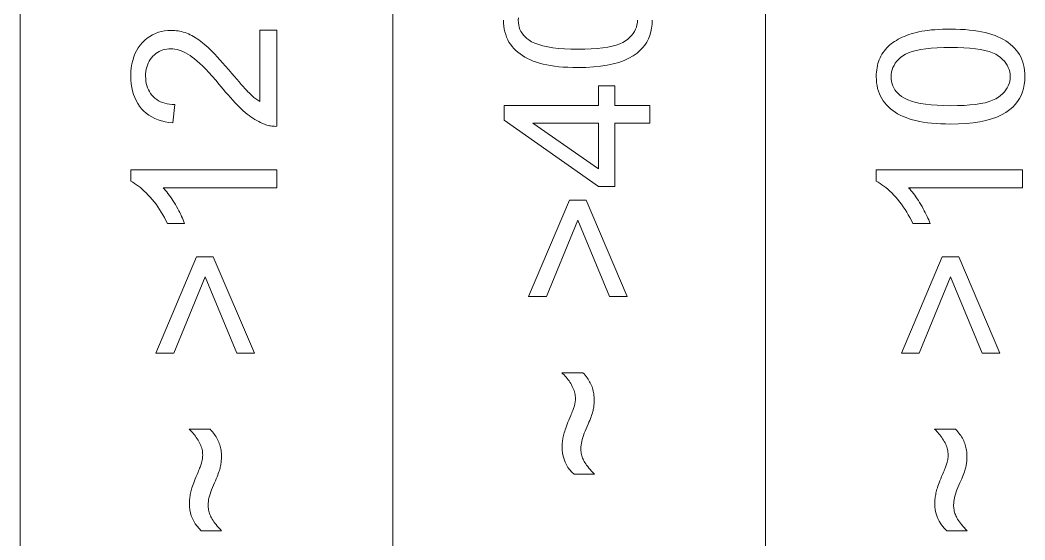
# Model space of a CAD drawing. Extents: x 23 to 417, y 3 to 294.
# Drawn here: x 189.79 to 196.69, y 15.35 to 18.92 of the extents above; entities that cross this region are included whole.
import ezdxf

# ---------------------------------------------------------------- set-up
doc = ezdxf.new("R2010")
doc.units = 0

msp = doc.modelspace()

# ---------------------------------------------------------------- linework, layer by layer
at = {"color": 7, "lineweight": 13}
for p, q in [((189.7862, 10.2218), (189.7862, 50.2218)), ((192.3469, 10.2218), (192.3469, 50.2218)), ((194.9076, 10.2218), (194.9076, 50.2218))]:
    msp.add_line(p, q, dxfattribs=at)
for points in [[(194.1286, 18.923), (194.1276, 18.8947), (194.1245, 18.8676), (194.1193, 18.8418), (194.112, 18.8172), (194.1027, 18.7939), (194.0913, 18.7718), (194.0778, 18.751), (194.0623, 18.7313), (194.0447, 18.713), (194.025, 18.6959), (193.9984, 18.6771), (193.9688, 18.6602), (193.9359, 18.6454), (193.9, 18.6325), (193.8609, 18.6217), (193.8187, 18.6128), (193.7733, 18.6058), (193.7248, 18.6009), (193.6732, 18.5979), (193.6184, 18.5969), (193.5836, 18.5973), (193.5502, 18.5984), (193.5182, 18.6002), (193.4876, 18.6028), (193.4584, 18.6061), (193.4305, 18.6101), (193.404, 18.6148), (193.379, 18.6203), (193.3553, 18.6265), (193.3329, 18.6334), (193.3118, 18.6411), (193.2917, 18.6495), (193.2725, 18.6585), (193.2544, 18.6683), (193.2372, 18.6788), (193.221, 18.69), (193.2058, 18.7019), (193.1916, 18.7145), (193.1784, 18.7279), (193.1662, 18.7419), (193.155, 18.7567), (193.145, 18.7722), (193.1362, 18.7884), (193.1286, 18.8054), (193.1222, 18.8232), (193.1169, 18.8416), (193.1128, 18.8609), (193.1098, 18.8808), (193.1081, 18.9015), (193.1075, 18.923)], [(193.2099, 18.9385), (193.2091, 18.9216), (193.2099, 18.9051), (193.212, 18.8892), (193.2156, 18.874), (193.2206, 18.8594), (193.227, 18.8456), (193.2349, 18.8324), (193.2442, 18.8199), (193.255, 18.8081), (193.2672, 18.797), (193.2808, 18.7866), (193.3006, 18.7745), (193.3235, 18.7637), (193.3495, 18.7542), (193.3786, 18.746), (193.4109, 18.739), (193.4462, 18.7333), (193.4846, 18.7288), (193.5261, 18.7257), (193.5707, 18.7238), (193.6184, 18.7231), (193.666, 18.7237), (193.7103, 18.7254), (193.7513, 18.7283), (193.789, 18.7324), (193.8235, 18.7375), (193.8546, 18.7439), (193.8824, 18.7514), (193.907, 18.76), (193.9282, 18.7698), (193.9462, 18.7808), (193.9617, 18.7926), (193.9755, 18.8049), (193.9877, 18.8178), (193.9983, 18.8312), (194.0073, 18.8452), (194.0146, 18.8596), (194.0204, 18.8747), (194.0244, 18.8902), (194.0269, 18.9064), (194.0277, 18.923)]]:
    msp.add_lwpolyline(points, dxfattribs=at)
for points in [[(191.4329, 18.8538), (191.5509, 18.8538), (191.5509, 18.1928), (191.5421, 18.1927), (191.5333, 18.1929), (191.5246, 18.1935), (191.516, 18.1944), (191.5074, 18.1957), (191.4989, 18.1973), (191.4905, 18.1992), (191.4821, 18.2015), (191.4738, 18.2041), (191.4656, 18.2071), (191.4521, 18.2125), (191.4387, 18.2184), (191.4253, 18.225), (191.4119, 18.2322), (191.3986, 18.2399), (191.3853, 18.2483), (191.3721, 18.2573), (191.3589, 18.2669), (191.3457, 18.2771), (191.3326, 18.2879), (191.3193, 18.2996), (191.3056, 18.3122), (191.2915, 18.3257), (191.2769, 18.3403), (191.262, 18.3559), (191.2467, 18.3725), (191.2309, 18.39), (191.2147, 18.4085), (191.1982, 18.4281), (191.1812, 18.4486), (191.155, 18.4801), (191.1299, 18.5096), (191.106, 18.5369), (191.0831, 18.5621), (191.0614, 18.5852), (191.0408, 18.6062), (191.0212, 18.625), (191.0028, 18.6418), (190.9855, 18.6564), (190.9694, 18.6689), (190.9538, 18.6798), (190.9385, 18.6895), (190.9233, 18.6981), (190.9082, 18.7056), (190.8934, 18.7119), (190.8787, 18.717), (190.8642, 18.7211), (190.8499, 18.7239), (190.8357, 18.7256), (190.8217, 18.7262), (190.8073, 18.7257), (190.7934, 18.7241), (190.78, 18.7215), (190.767, 18.7179), (190.7544, 18.7132), (190.7423, 18.7074), (190.7307, 18.7006), (190.7195, 18.6928), (190.7088, 18.6839), (190.6986, 18.674), (190.689, 18.6633), (190.6805, 18.6519), (190.673, 18.6399), (190.6665, 18.6272), (190.661, 18.6139), (190.6564, 18.6), (190.6529, 18.5854), (190.6504, 18.5702), (190.6489, 18.5544), (190.6484, 18.5379), (190.649, 18.5206), (190.6506, 18.5039), (190.6532, 18.4879), (190.657, 18.4727), (190.6617, 18.4581), (190.6676, 18.4443), (190.6745, 18.4312), (190.6825, 18.4188), (190.6915, 18.4071), (190.7016, 18.3961), (190.7127, 18.3859), (190.7246, 18.3769), (190.7372, 18.3689), (190.7507, 18.3619), (190.7651, 18.356), (190.7802, 18.3511), (190.7962, 18.3473), (190.813, 18.3445), (190.8306, 18.3428), (190.849, 18.3422), (190.836, 18.216), (190.8085, 18.2193), (190.7822, 18.224), (190.7573, 18.2302), (190.7338, 18.2378), (190.7116, 18.2468), (190.6908, 18.2573), (190.6713, 18.2692), (190.6531, 18.2826), (190.6363, 18.2973), (190.6208, 18.3135), (190.6068, 18.331), (190.5942, 18.3497), (190.5831, 18.3695), (190.5734, 18.3905), (190.5653, 18.4126), (190.5586, 18.4359), (190.5535, 18.4603), (190.5498, 18.486), (190.5475, 18.5127), (190.5468, 18.5407), (190.5476, 18.5689), (190.55, 18.5958), (190.554, 18.6216), (190.5596, 18.6462), (190.5667, 18.6696), (190.5755, 18.6918), (190.5859, 18.7128), (190.5979, 18.7325), (190.6114, 18.7511), (190.6266, 18.7685), (190.6429, 18.7844), (190.66, 18.7987), (190.6779, 18.8113), (190.6966, 18.8222), (190.716, 18.8314), (190.7361, 18.839), (190.757, 18.8448), (190.7787, 18.849), (190.8012, 18.8516), (190.8244, 18.8524), (190.8364, 18.8522), (190.8483, 18.8514), (190.8603, 18.8502), (190.8721, 18.8485), (190.8839, 18.8463), (190.8957, 18.8436), (190.9075, 18.8404), (190.9192, 18.8367), (190.9308, 18.8325), (190.9424, 18.8278), (190.9541, 18.8226), (190.9659, 18.8167), (190.9778, 18.8102), (190.9898, 18.803), (191.0019, 18.7952), (191.0142, 18.7867), (191.0266, 18.7776), (191.0391, 18.7678), (191.0518, 18.7574), (191.0645, 18.7463), (191.0778, 18.7342), (191.0921, 18.7205), (191.1073, 18.7054), (191.1235, 18.6887), (191.1406, 18.6705), (191.1587, 18.6508), (191.1777, 18.6297), (191.1977, 18.607), (191.2186, 18.5828), (191.2405, 18.557), (191.2585, 18.5357), (191.2752, 18.516), (191.2908, 18.4979), (191.3052, 18.4813), (191.3184, 18.4663), (191.3304, 18.4529), (191.3412, 18.4411), (191.3508, 18.4309), (191.3592, 18.4222), (191.3664, 18.4152), (191.373, 18.409), (191.3796, 18.403), (191.3862, 18.3973), (191.3929, 18.3918), (191.3995, 18.3865), (191.4062, 18.3814), (191.4129, 18.3766), (191.4195, 18.3719), (191.4262, 18.3675), (191.4329, 18.3633)], [(196.1791, 18.2085), (196.1443, 18.2088), (196.1109, 18.2099), (196.0789, 18.2118), (196.0483, 18.2143), (196.0191, 18.2176), (195.9912, 18.2216), (195.9648, 18.2264), (195.9397, 18.2318), (195.916, 18.238), (195.8936, 18.245), (195.8725, 18.2526), (195.8524, 18.261), (195.8332, 18.2701), (195.8151, 18.2798), (195.7979, 18.2903), (195.7817, 18.3015), (195.7665, 18.3134), (195.7523, 18.3261), (195.7391, 18.3394), (195.7269, 18.3534), (195.7157, 18.3682), (195.7057, 18.3837), (195.697, 18.3999), (195.6893, 18.4169), (195.6829, 18.4347), (195.6776, 18.4532), (195.6735, 18.4724), (195.6706, 18.4924), (195.6688, 18.5131), (195.6682, 18.5345), (195.6685, 18.5504), (195.6695, 18.5659), (195.6711, 18.581), (195.6734, 18.5958), (195.6763, 18.6101), (195.6799, 18.624), (195.6841, 18.6375), (195.6889, 18.6507), (195.6945, 18.6634), (195.7006, 18.6757), (195.7074, 18.6877), (195.7147, 18.6992), (195.7226, 18.7103), (195.7311, 18.7209), (195.7402, 18.7312), (195.7498, 18.741), (195.76, 18.7504), (195.7708, 18.7593), (195.7821, 18.7679), (195.7941, 18.776), (195.8065, 18.7837), (195.8195, 18.7911), (195.8331, 18.7982), (195.8472, 18.8049), (195.8618, 18.8113), (195.8769, 18.8173), (195.8926, 18.823), (195.9088, 18.8284), (195.9255, 18.8334), (195.9428, 18.8381), (195.9609, 18.8424), (195.9803, 18.8462), (196.0009, 18.8496), (196.0227, 18.8525), (196.0457, 18.855), (196.0699, 18.857), (196.0954, 18.8586), (196.1221, 18.8597), (196.15, 18.8604), (196.1791, 18.8606), (196.2136, 18.8602), (196.2468, 18.8591), (196.2786, 18.8573), (196.3091, 18.8548), (196.3382, 18.8515), (196.3659, 18.8476), (196.3923, 18.8429), (196.4173, 18.8374), (196.4409, 18.8313), (196.4632, 18.8244), (196.4844, 18.8168), (196.5045, 18.8085), (196.5237, 18.7995), (196.5419, 18.7898), (196.5591, 18.7793), (196.5753, 18.7682), (196.5905, 18.7563), (196.6048, 18.7437), (196.6181, 18.7304), (196.6304, 18.7163), (196.6416, 18.7015), (196.6516, 18.686), (196.6604, 18.6697), (196.6681, 18.6527), (196.6746, 18.6349), (196.6799, 18.6163), (196.6841, 18.597), (196.687, 18.5769), (196.6888, 18.5561), (196.6894, 18.5345), (196.6883, 18.5062), (196.6852, 18.4792), (196.68, 18.4533), (196.6728, 18.4288), (196.6634, 18.4054), (196.652, 18.3833), (196.6385, 18.3625), (196.623, 18.3429), (196.6054, 18.3245), (196.5857, 18.3074), (196.5591, 18.2886), (196.5295, 18.2718), (196.4967, 18.2569), (196.4607, 18.2441), (196.4216, 18.2332), (196.3794, 18.2243), (196.334, 18.2174), (196.2855, 18.2124), (196.2339, 18.2095)], [(196.1791, 18.3347), (196.2267, 18.3352), (196.271, 18.337), (196.312, 18.3399), (196.3498, 18.3439), (196.3842, 18.3491), (196.4153, 18.3554), (196.4431, 18.3629), (196.4677, 18.3716), (196.4889, 18.3814), (196.5069, 18.3923), (196.5224, 18.4041), (196.5362, 18.4164), (196.5485, 18.4293), (196.5591, 18.4427), (196.568, 18.4567), (196.5754, 18.4712), (196.5811, 18.4862), (196.5851, 18.5018), (196.5876, 18.5179), (196.5884, 18.5345), (196.5876, 18.5512), (196.5851, 18.5673), (196.581, 18.5829), (196.5753, 18.5979), (196.5679, 18.6124), (196.5589, 18.6263), (196.5483, 18.6397), (196.536, 18.6526), (196.5221, 18.665), (196.5065, 18.6768), (196.4885, 18.6877), (196.4673, 18.6975), (196.4427, 18.7061), (196.4149, 18.7136), (196.3838, 18.72), (196.3494, 18.7252), (196.3117, 18.7292), (196.2708, 18.7321), (196.2266, 18.7338), (196.1791, 18.7344), (196.1314, 18.7338), (196.087, 18.7321), (196.0459, 18.7292), (196.0081, 18.7252), (195.9736, 18.72), (195.9425, 18.7136), (195.9146, 18.7061), (195.8901, 18.6975), (195.8689, 18.6877), (195.851, 18.6768), (195.8356, 18.6649), (195.8218, 18.6526), (195.8096, 18.6396), (195.7991, 18.6261), (195.7901, 18.612), (195.7828, 18.5974), (195.7771, 18.5822), (195.7731, 18.5664), (195.7707, 18.5501), (195.7699, 18.5332), (195.7706, 18.5166), (195.7727, 18.5007), (195.7763, 18.4855), (195.7813, 18.471), (195.7878, 18.4571), (195.7956, 18.4439), (195.8049, 18.4315), (195.8157, 18.4197), (195.8279, 18.4085), (195.8415, 18.3981), (195.8613, 18.386), (195.8842, 18.3753), (195.9102, 18.3657), (195.9394, 18.3575), (195.9716, 18.3505), (196.0069, 18.3448), (196.0453, 18.3404), (196.0868, 18.3372), (196.1314, 18.3353)], [(194.1116, 18.2136), (193.8722, 18.2136), (193.8722, 17.7798), (193.7596, 17.7798), (193.1116, 18.2361), (193.1116, 18.3364), (193.7596, 18.3364), (193.7596, 18.4714), (193.8722, 18.4714), (193.8722, 18.3364), (194.1116, 18.3364)], [(193.7596, 18.2136), (193.3087, 18.2136), (193.7596, 17.9005)], [(191.5509, 17.894), (191.5509, 17.7712), (190.7685, 17.7712), (190.7769, 17.7621), (190.7854, 17.7524), (190.7939, 17.7421), (190.8023, 17.7313), (190.8108, 17.72), (190.8192, 17.7081), (190.8277, 17.6956), (190.8362, 17.6826), (190.8446, 17.669), (190.8531, 17.6549), (190.8613, 17.6407), (190.8691, 17.6267), (190.8765, 17.6131), (190.8835, 17.5997), (190.8901, 17.5866), (190.8962, 17.5738), (190.9019, 17.5614), (190.9072, 17.5492), (190.9121, 17.5373), (190.9165, 17.5257), (190.7978, 17.5257), (190.7879, 17.546), (190.7776, 17.5658), (190.7669, 17.5851), (190.7558, 17.6039), (190.7443, 17.6222), (190.7323, 17.6399), (190.72, 17.6572), (190.7072, 17.6739), (190.6941, 17.6901), (190.6805, 17.7057), (190.6667, 17.7207), (190.6531, 17.7348), (190.6395, 17.7479), (190.626, 17.7602), (190.6126, 17.7716), (190.5993, 17.782), (190.586, 17.7916), (190.5729, 17.8003), (190.5598, 17.808), (190.5468, 17.8149), (190.5468, 17.894)], [(196.6723, 17.894), (196.6723, 17.7712), (195.8899, 17.7712), (195.8984, 17.7621), (195.9068, 17.7524), (195.9153, 17.7421), (195.9237, 17.7313), (195.9322, 17.72), (195.9407, 17.7081), (195.9491, 17.6956), (195.9576, 17.6826), (195.966, 17.669), (195.9745, 17.6549), (195.9827, 17.6407), (195.9906, 17.6267), (195.998, 17.6131), (196.0049, 17.5997), (196.0115, 17.5866), (196.0176, 17.5738), (196.0233, 17.5614), (196.0286, 17.5492), (196.0335, 17.5373), (196.0379, 17.5257), (195.9192, 17.5257), (195.9093, 17.546), (195.899, 17.5658), (195.8883, 17.5851), (195.8772, 17.6039), (195.8657, 17.6222), (195.8537, 17.6399), (195.8414, 17.6572), (195.8286, 17.6739), (195.8155, 17.6901), (195.8019, 17.7057), (195.7882, 17.7207), (195.7745, 17.7348), (195.7609, 17.7479), (195.7475, 17.7602), (195.734, 17.7716), (195.7207, 17.782), (195.7075, 17.7916), (195.6943, 17.8003), (195.6812, 17.808), (195.6682, 17.8149), (195.6682, 17.894)], [(193.6743, 17.6849), (193.9574, 17.0226), (193.8353, 17.0226), (193.6177, 17.5471), (193.4022, 17.0226), (193.2801, 17.0226), (193.5597, 17.6849)], [(191.1136, 17.2965), (191.3967, 16.6341), (191.2746, 16.6341), (191.057, 17.1587), (190.8415, 16.6341), (190.7194, 16.6341), (190.999, 17.2965)], [(196.2351, 17.2965), (196.5181, 16.6341), (196.396, 16.6341), (196.1784, 17.1587), (195.9629, 16.6341), (195.8408, 16.6341), (196.1205, 17.2965)], [(193.7316, 15.8016), (193.5918, 15.8016), (193.5762, 15.8165), (193.5623, 15.8323), (193.5501, 15.849), (193.5394, 15.8666), (193.5304, 15.8851), (193.523, 15.9046), (193.5173, 15.9249), (193.5132, 15.9461), (193.5108, 15.9682), (193.5099, 15.9912), (193.5101, 15.9994), (193.5104, 16.0077), (193.511, 16.0161), (193.5119, 16.0246), (193.5129, 16.0332), (193.5143, 16.0418), (193.5158, 16.0505), (193.5176, 16.0593), (193.5196, 16.0682), (193.5219, 16.0772), (193.5245, 16.0865), (193.5276, 16.0967), (193.5312, 16.1076), (193.5352, 16.1193), (193.5397, 16.1317), (193.5447, 16.1449), (193.5501, 16.1589), (193.556, 16.1736), (193.5624, 16.1891), (193.5693, 16.2054), (193.5731, 16.2146), (193.5767, 16.2233), (193.5799, 16.2315), (193.5829, 16.2393), (193.5857, 16.2466), (193.5881, 16.2534), (193.5903, 16.2598), (193.5922, 16.2656), (193.5939, 16.2711), (193.5952, 16.276), (193.5964, 16.2807), (193.5974, 16.2854), (193.5983, 16.2902), (193.5992, 16.2949), (193.5998, 16.2996), (193.6004, 16.3044), (193.6008, 16.3091), (193.6011, 16.3139), (193.6013, 16.3186), (193.6013, 16.3234), (193.6011, 16.3323), (193.6003, 16.3413), (193.599, 16.3503), (193.5971, 16.3594), (193.5947, 16.3685), (193.5918, 16.3777), (193.5883, 16.387), (193.5843, 16.3963), (193.5798, 16.4057), (193.5748, 16.4152), (193.5693, 16.4245), (193.5636, 16.4337), (193.5576, 16.4426), (193.5513, 16.4514), (193.5447, 16.4599), (193.5379, 16.4682), (193.5308, 16.4763), (193.5235, 16.4842), (193.5158, 16.4919), (193.5079, 16.4994), (193.6525, 16.4994), (193.6605, 16.4907), (193.668, 16.4819), (193.675, 16.4731), (193.6817, 16.4643), (193.6878, 16.4555), (193.6935, 16.4466), (193.6988, 16.4378), (193.7036, 16.4289), (193.7079, 16.42), (193.7119, 16.4111), (193.7154, 16.402), (193.7185, 16.3927), (193.7213, 16.3832), (193.7236, 16.3735), (193.7257, 16.3636), (193.7273, 16.3534), (193.7286, 16.343), (193.7295, 16.3324), (193.7301, 16.3215), (193.7303, 16.3104), (193.7302, 16.3023), (193.7299, 16.2942), (193.7294, 16.2862), (193.7287, 16.2783), (193.7279, 16.2705), (193.7268, 16.2627), (193.7256, 16.255), (193.7242, 16.2474), (193.7225, 16.2398), (193.7207, 16.2323), (193.7186, 16.2245), (193.7159, 16.2157), (193.7126, 16.2061), (193.7088, 16.1956), (193.7045, 16.1843), (193.6997, 16.172), (193.6943, 16.1589), (193.6884, 16.1449), (193.682, 16.1301), (193.675, 16.1143), (193.6682, 16.0984), (193.662, 16.0831), (193.6566, 16.0683), (193.6519, 16.054), (193.6479, 16.0402), (193.6447, 16.027), (193.6421, 16.0144), (193.6403, 16.0022), (193.6392, 15.9907), (193.6389, 15.9796), (193.6391, 15.9709), (193.6396, 15.9624), (193.6406, 15.9539), (193.6419, 15.9455), (193.6436, 15.9372), (193.6456, 15.9291), (193.6481, 15.921), (193.6509, 15.913), (193.6541, 15.9052), (193.6576, 15.8974), (193.6617, 15.8895), (193.6666, 15.8813), (193.6722, 15.8726), (193.6785, 15.8636), (193.6855, 15.8542), (193.6933, 15.8444), (193.7018, 15.8343), (193.711, 15.8237), (193.721, 15.8129)], [(191.1709, 15.4131), (191.0311, 15.4131), (191.0155, 15.428), (191.0016, 15.4438), (190.9894, 15.4605), (190.9787, 15.4782), (190.9697, 15.4967), (190.9623, 15.5161), (190.9566, 15.5364), (190.9525, 15.5576), (190.9501, 15.5797), (190.9492, 15.6027), (190.9494, 15.611), (190.9497, 15.6193), (190.9503, 15.6277), (190.9512, 15.6361), (190.9522, 15.6447), (190.9536, 15.6533), (190.9551, 15.662), (190.9569, 15.6708), (190.9589, 15.6797), (190.9612, 15.6887), (190.9638, 15.6981), (190.9669, 15.7082), (190.9705, 15.7191), (190.9745, 15.7308), (190.979, 15.7433), (190.984, 15.7565), (190.9894, 15.7704), (190.9953, 15.7852), (191.0017, 15.8007), (191.0086, 15.8169), (191.0124, 15.8261), (191.016, 15.8348), (191.0192, 15.8431), (191.0222, 15.8508), (191.025, 15.8581), (191.0274, 15.8649), (191.0296, 15.8713), (191.0315, 15.8772), (191.0332, 15.8826), (191.0345, 15.8875), (191.0357, 15.8922), (191.0367, 15.897), (191.0376, 15.9017), (191.0385, 15.9064), (191.0391, 15.9111), (191.0397, 15.9159), (191.0401, 15.9206), (191.0404, 15.9254), (191.0406, 15.9302), (191.0406, 15.9349), (191.0404, 15.9438), (191.0396, 15.9528), (191.0383, 15.9618), (191.0364, 15.9709), (191.034, 15.98), (191.0311, 15.9892), (191.0276, 15.9985), (191.0236, 16.0078), (191.0191, 16.0172), (191.0141, 16.0267), (191.0086, 16.0361), (191.0029, 16.0452), (190.9969, 16.0542), (190.9906, 16.0629), (190.984, 16.0714), (190.9772, 16.0798), (190.9701, 16.0879), (190.9628, 16.0958), (190.9551, 16.1035), (190.9472, 16.1109), (191.0918, 16.1109), (191.0998, 16.1022), (191.1073, 16.0934), (191.1143, 16.0846), (191.121, 16.0758), (191.1271, 16.067), (191.1328, 16.0582), (191.1381, 16.0493), (191.1429, 16.0404), (191.1472, 16.0315), (191.1512, 16.0226), (191.1547, 16.0135), (191.1578, 16.0043), (191.1606, 15.9948), (191.1629, 15.985), (191.165, 15.9751), (191.1666, 15.9649), (191.1679, 15.9545), (191.1688, 15.9439), (191.1694, 15.9331), (191.1696, 15.922), (191.1695, 15.9138), (191.1692, 15.9058), (191.1687, 15.8978), (191.168, 15.8898), (191.1672, 15.882), (191.1661, 15.8742), (191.1649, 15.8665), (191.1635, 15.8589), (191.1618, 15.8513), (191.16, 15.8439), (191.1579, 15.836), (191.1552, 15.8273), (191.1519, 15.8176), (191.1481, 15.8071), (191.1438, 15.7958), (191.139, 15.7835), (191.1336, 15.7704), (191.1277, 15.7565), (191.1213, 15.7416), (191.1143, 15.7259), (191.1075, 15.71), (191.1013, 15.6946), (191.0959, 15.6798), (191.0912, 15.6655), (191.0872, 15.6518), (191.084, 15.6386), (191.0814, 15.6259), (191.0796, 15.6138), (191.0785, 15.6022), (191.0782, 15.5911), (191.0784, 15.5825), (191.0789, 15.5739), (191.0799, 15.5654), (191.0812, 15.557), (191.0829, 15.5488), (191.0849, 15.5406), (191.0874, 15.5325), (191.0902, 15.5246), (191.0934, 15.5167), (191.0969, 15.5089), (191.101, 15.5011), (191.1059, 15.4928), (191.1115, 15.4841), (191.1178, 15.4751), (191.1248, 15.4657), (191.1326, 15.4559), (191.1411, 15.4458), (191.1503, 15.4353), (191.1603, 15.4244)], [(196.2924, 15.4131), (196.1525, 15.4131), (196.137, 15.428), (196.123, 15.4438), (196.1108, 15.4605), (196.1001, 15.4782), (196.0911, 15.4967), (196.0838, 15.5161), (196.078, 15.5364), (196.0739, 15.5576), (196.0715, 15.5797), (196.0707, 15.6027), (196.0708, 15.611), (196.0711, 15.6193), (196.0717, 15.6277), (196.0726, 15.6361), (196.0737, 15.6447), (196.075, 15.6533), (196.0765, 15.662), (196.0783, 15.6708), (196.0803, 15.6797), (196.0826, 15.6887), (196.0852, 15.6981), (196.0883, 15.7082), (196.0919, 15.7191), (196.0959, 15.7308), (196.1004, 15.7433), (196.1054, 15.7565), (196.1108, 15.7704), (196.1168, 15.7852), (196.1232, 15.8007), (196.13, 15.8169), (196.1338, 15.8261), (196.1374, 15.8348), (196.1407, 15.8431), (196.1436, 15.8508), (196.1464, 15.8581), (196.1488, 15.8649), (196.151, 15.8713), (196.1529, 15.8772), (196.1546, 15.8826), (196.1559, 15.8875), (196.1571, 15.8922), (196.1581, 15.897), (196.1591, 15.9017), (196.1599, 15.9064), (196.1605, 15.9111), (196.1611, 15.9159), (196.1615, 15.9206), (196.1618, 15.9254), (196.162, 15.9302), (196.1621, 15.9349), (196.1618, 15.9438), (196.161, 15.9528), (196.1597, 15.9618), (196.1578, 15.9709), (196.1554, 15.98), (196.1525, 15.9892), (196.149, 15.9985), (196.1451, 16.0078), (196.1405, 16.0172), (196.1355, 16.0267), (196.13, 16.0361), (196.1243, 16.0452), (196.1183, 16.0542), (196.112, 16.0629), (196.1055, 16.0714), (196.0986, 16.0798), (196.0915, 16.0879), (196.0842, 16.0958), (196.0765, 16.1035), (196.0686, 16.1109), (196.2132, 16.1109), (196.2212, 16.1022), (196.2287, 16.0934), (196.2358, 16.0846), (196.2424, 16.0758), (196.2485, 16.067), (196.2542, 16.0582), (196.2595, 16.0493), (196.2643, 16.0404), (196.2687, 16.0315), (196.2726, 16.0226), (196.2761, 16.0135), (196.2792, 16.0043), (196.282, 15.9948), (196.2844, 15.985), (196.2864, 15.9751), (196.288, 15.9649), (196.2893, 15.9545), (196.2903, 15.9439), (196.2908, 15.9331), (196.291, 15.922), (196.2909, 15.9138), (196.2906, 15.9058), (196.2901, 15.8978), (196.2895, 15.8898), (196.2886, 15.882), (196.2876, 15.8742), (196.2863, 15.8665), (196.2849, 15.8589), (196.2833, 15.8513), (196.2814, 15.8439), (196.2793, 15.836), (196.2766, 15.8273), (196.2733, 15.8176), (196.2695, 15.8071), (196.2652, 15.7958), (196.2604, 15.7835), (196.255, 15.7704), (196.2491, 15.7565), (196.2427, 15.7416), (196.2357, 15.7259), (196.2289, 15.71), (196.2227, 15.6946), (196.2173, 15.6798), (196.2126, 15.6655), (196.2086, 15.6518), (196.2054, 15.6386), (196.2028, 15.6259), (196.201, 15.6138), (196.2, 15.6022), (196.1996, 15.5911), (196.1998, 15.5825), (196.2003, 15.5739), (196.2013, 15.5654), (196.2026, 15.557), (196.2043, 15.5488), (196.2063, 15.5406), (196.2088, 15.5325), (196.2116, 15.5246), (196.2148, 15.5167), (196.2184, 15.5089), (196.2225, 15.5011), (196.2273, 15.4928), (196.2329, 15.4841), (196.2392, 15.4751), (196.2462, 15.4657), (196.254, 15.4559), (196.2625, 15.4458), (196.2717, 15.4353), (196.2817, 15.4244)]]:
    msp.add_lwpolyline(points, close=True, dxfattribs=at)

doc.saveas('drawing.dxf')
